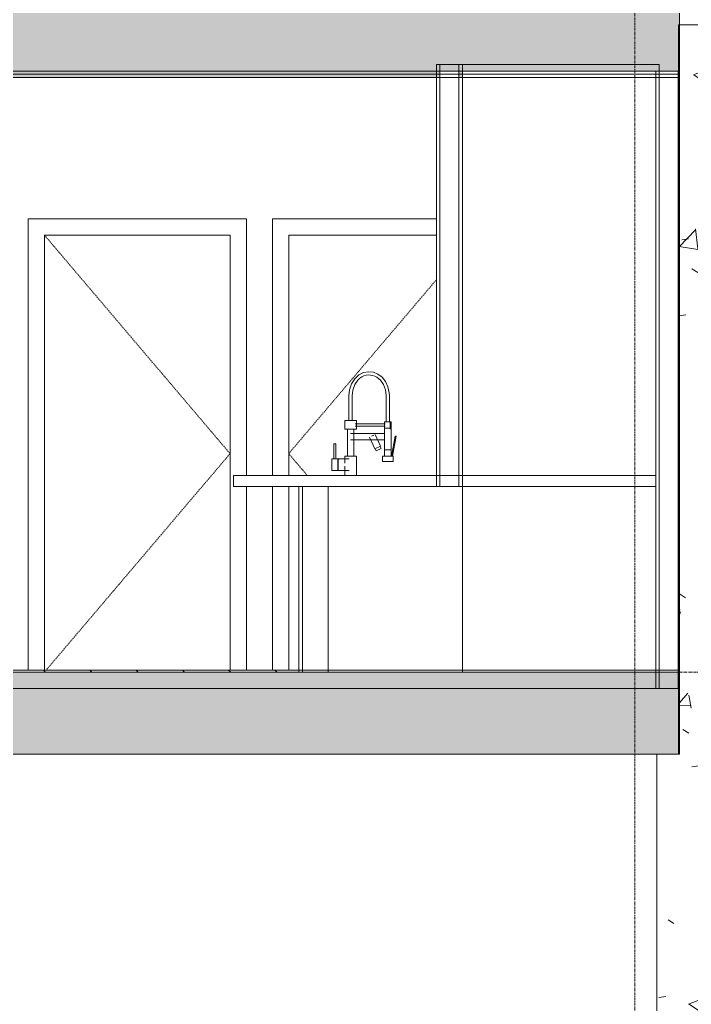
# Model space of a CAD drawing. Header units: inches. Extents: x -4168 to 1483, y -300 to 637.
# Drawn here: x -895.3 to -772.3, y -60.8 to 119.4 of the extents above; entities that cross this region are included whole.
import ezdxf

# ---------------------------------------------------------------- set-up
doc = ezdxf.new("R2010")
doc.units = ezdxf.units.IN
doc.header["$MEASUREMENT"] = 0
doc.linetypes.add('Dash 1_16_', pattern=[0.125, 0.0625, -0.0625])
doc.linetypes.add('Grid Line 1_2_', pattern=[0.875, 0.5, -0.125, 0.125, -0.125])
for name, color, linetype, lineweight in [('0-5', 10, 'Continuous', 5), ('0-6', 253, 'Continuous', 9), ('A-CLNG-1', 251, 'Continuous', 5), ('A-CLNG-2', 13, 'Continuous', 9), ('A-CLNG-PATT-1', 45, 'Continuous', 9), ('A-DOOR-1', 253, 'Dash 1_16_', 9), ('A-DOOR-FRAM-2', 253, 'Continuous', 9), ('A-FLOR-7', 192, 'Continuous', 9), ('A-FLOR-LEVL-1', 51, 'Grid Line 1_2_', 9), ('A-FLOR-MCUT-2', 51, 'Continuous', 9), ('A-FLOR-PATT-1', 45, 'Continuous', 9), ('A-WALL-1', 253, 'Continuous', 9), ('A-WALL-2', 53, 'Continuous', 13), ('A-WALL-4', 250, 'Continuous', 13), ('A-WALL-5', 7, 'Continuous', 9), ('A-WALL-PATT-2', 45, 'Continuous', 9), ('P-SANR-FIXT-1', 9, 'Continuous', 9), ('Q-SPCQ-1', 9, 'Continuous', 9), ('S-BEAM-1', 10, 'Continuous', 5), ('S-BEAM-2', 7, 'Continuous', 9), ('S-FNDN-1', 7, 'Continuous', 9), ('S-GRID-1', 1, 'Grid Line 1_2_', 9)]:
    doc.layers.add(name, color=color, linetype=linetype, lineweight=lineweight)
pattern_1 = [(50, (-10964.796, 146.633), (27.5427, -2.4099), [2.88, -31.68]), (355, (-10964.796, 146.633), (-5.32784, 28.8843), [2.304, -25.344]), (100.451, (-10962.5, 146.432), (22.2153, 26.4739), [2.448, -26.924]), (46.184, (-10964.796, 154.313), (40.9819, -6.3564), [4.32, -47.52]), (96.636, (-10961.38, 153.784), (35.8907, 37.4062), [3.671, -40.386]), (351.184, (-10964.796, 154.313), (35.891, 37.4062), [3.456, -38.016]), (21, (-10960.956, 152.393), (22.92104, -15.46073), [2.88, -31.68]), (326, (-10960.956, 152.393), (9.3435, 27.8457), [2.304, -25.344]), (71.451, (-10959.045, 151.105), (32.2648, 12.3844), [2.448, -26.924]), (37.5, (-10964.796, 146.633), (0.46686, 12.78271), [1.267, -23.77, 1.267, -24.461, -25.44]), (37.5, (-10964.796, 146.633), (0.46686, 12.78271), [-50.765, 1.267, -24.173]), (7.5, (-10964.796, 146.633), (10.10159, 15.1451), [1.267, -13.402, 1.267, -23.194, -9.696]), (7.5, (-10964.796, 146.633), (10.10159, 15.1451), [-39.13, 1.267, -8.429]), (327.5, (-10973.359, 146.633), (20.49916, -0.86578), [1.267, -8.333, 1.267, -28.685, -39.744]), (327.5, (-10973.359, 146.633), (20.49916, -0.86578), [-39.552, 1.267, -38.477]), (317.5, (-10977.199, 146.633), (22.39478, 3.8443), [1.267, -11.213, 1.267, -18.624, -28.224]), (317.5, (-10977.199, 146.633), (22.39478, 3.8443), [-32.371, 1.267, -26.957])]

# ---------------------------------------------------------------- blocks, each defined once
blk = doc.blocks.new('SWING - SINGLE - FLUSH - SWING - FLUSH - 2-10 x 6-8 - PRIVACY-V65-BUILDING SECTION - EAST_WEST AT RAMP - LOOKING SOUTH')
at = {"layer": 'A-DOOR-1'}
for p in [(-11883.55, 71.84), (-11907.21, 36)]:
    blk.add_line(p, (-11910.61, 40), dxfattribs=at)
at = {"layer": 'A-DOOR-FRAM-2'}
for p, q in [((-11913.61, 83), (-11913.61, 36)), ((-11883.55, 83), (-11913.61, 83)), ((-11910.61, 36), (-11910.61, 80)), ((-11910.61, 80), (-11883.55, 80)), ((-11913.61, 34), (-11913.61, 0.37)), ((-11910.61, 0.37), (-11910.61, 34))]:
    blk.add_line(p, q, dxfattribs=at)
blk = doc.blocks.new('SWING - SINGLE - FLUSH - SWING - FLUSH - 2-10 x 6-8 - PRIVACY-V66-BUILDING SECTION - EAST_WEST AT RAMP - LOOKING SOUTH')
at = {"layer": 'A-DOOR-1'}
for p in [(-11955.36, 80), (-11955.05, 0.37)]:
    blk.add_line(p, (-11921.36, 40), dxfattribs=at)
at = {"layer": 'A-DOOR-FRAM-2'}
for p, q in [((-11918.36, 83), (-11958.36, 83)), ((-11958.36, 83), (-11958.36, 0.37)), ((-11918.36, 36), (-11918.36, 83)), ((-11955.36, 0.37), (-11955.36, 80)), ((-11955.36, 80), (-11921.36, 80)), ((-11921.36, 80), (-11921.36, 0.37)), ((-11918.36, 0.37), (-11918.36, 34))]:
    blk.add_line(p, q, dxfattribs=at)
blk = doc.blocks.new('kitchen_faucet_14143 - kitchen_faucet_14143-2965259-BUILDING SECTION - EAST_WEST AT RAMP - LOOKING SOUTH')
at = {"layer": 'P-SANR-FIXT-1'}
for p, q in [((-11899.6, 50.57), (-11899.6, 46.04)), ((-11899.01, 46.04), (-11899.01, 50.57)), ((-11892.76, 50.57), (-11892.76, 45.84)), ((-11892.17, 45.84), (-11892.17, 50.57)), ((-11900.36, 46.04), (-11900.36, 44.46)), ((-11900.36, 46.04), (-11898.2, 46.04)), ((-11892.95, 45.45), (-11898.41, 45.45)), ((-11898.2, 44.46), (-11898.2, 46.04)), ((-11893.04, 45.84), (-11893.04, 44.66)), ((-11893.04, 45.84), (-11892.05, 45.84)), ((-11892.05, 45.84), (-11891.87, 45.84)), ((-11892.05, 44.66), (-11892.05, 45.84)), ((-11891.87, 45.84), (-11891.87, 44.66)), ((-11898.2, 44.46), (-11900.36, 44.46)), ((-11899.87, 44.46), (-11899.87, 39.54)), ((-11893.04, 43.69), (-11899.28, 43.69)), ((-11898.69, 39.54), (-11898.69, 44.46)), ((-11898.41, 45.06), (-11892.95, 45.06)), ((-11895.44, 43.18), (-11895.04, 43.37)), ((-11893.77, 41.36), (-11894.77, 43.5)), ((-11893.04, 44.66), (-11893.04, 40.72)), ((-11893.04, 44.66), (-11892.05, 44.66)), ((-11892.05, 44.66), (-11893.04, 44.66)), ((-11892.05, 44.66), (-11891.87, 44.66)), ((-11892.05, 44.55), (-11892.05, 44.66)), ((-11891.87, 44.66), (-11892.05, 44.66)), ((-11891.86, 44.55), (-11892.05, 44.55)), ((-11891.87, 44.66), (-11891.87, 44.55)), ((-11891.86, 40.72), (-11891.86, 44.55)), ((-11902.36, 41.8), (-11902.36, 39.01)), ((-11902.36, 41.8), (-11901.96, 41.8)), ((-11901.96, 39.01), (-11901.96, 41.8)), ((-11899.28, 42.51), (-11893.04, 42.51)), ((-11895.84, 43), (-11894.84, 40.86)), ((-11891.13, 43.21), (-11891.78, 39.54)), ((-11891.58, 39.54), (-11890.94, 43.18)), ((-11891.13, 43.21), (-11890.94, 43.18)), ((-11893.77, 41.36), (-11894.84, 40.86)), ((-11894.75, 40.9), (-11894.59, 40.54)), ((-11893.7, 40.96), (-11894.59, 40.54)), ((-11894.59, 40.54), (-11894.57, 40.55)), ((-11893.7, 40.96), (-11893.86, 41.31)), ((-11893.71, 40.95), (-11893.7, 40.96)), ((-11893.08, 40.72), (-11893.08, 39.54)), ((-11893.08, 40.72), (-11891.82, 40.72)), ((-11891.82, 39.54), (-11891.82, 40.72)), ((-11901.62, 39.05), (-11902.73, 39.05)), ((-11902.73, 37.97), (-11902.73, 39.05)), ((-11902.73, 36.89), (-11902.73, 37.97)), ((-11901.62, 39.05), (-11901.62, 37.97)), ((-11901.38, 38.99), (-11901.62, 38.99)), ((-11901.62, 37.97), (-11901.62, 36.89)), ((-11899.56, 39.05), (-11901.54, 39.05)), ((-11901.54, 37.97), (-11901.54, 39.05)), ((-11901.54, 36.89), (-11901.54, 37.97)), ((-11900.36, 39.54), (-11900.36, 38.25)), ((-11900.36, 39.54), (-11898.2, 39.54)), ((-11898.2, 36), (-11898.2, 39.54)), ((-11893.43, 39.54), (-11893.43, 38.56)), ((-11893.43, 39.54), (-11891.46, 39.54)), ((-11891.46, 38.56), (-11893.43, 38.56)), ((-11891.46, 38.56), (-11891.46, 39.54)), ((-11902.73, 36.89), (-11901.62, 36.89)), ((-11901.62, 36.94), (-11901.38, 36.94)), ((-11901.54, 36.89), (-11899.56, 36.89)), ((-11900.36, 37.69), (-11900.36, 36))]:
    blk.add_line(p, q, dxfattribs=at)
at = {"layer": 'P-SANR-FIXT-1', "flags": 128}
for points in [[(-11899.6, 50.57), (-11899.47, 51.71), (-11899.1, 52.79), (-11898.5, 53.71), (-11897.75, 54.4), (-11896.9, 54.83), (-11896, 54.99), (-11895.11, 54.9), (-11894.26, 54.56), (-11893.51, 53.98), (-11892.89, 53.19), (-11892.43, 52.22), (-11892.19, 51.12), (-11892.17, 50.57)], [(-11899.01, 50.57), (-11898.88, 51.65), (-11898.51, 52.65), (-11897.92, 53.48), (-11897.58, 53.79), (-11897.21, 54.04), (-11896.83, 54.22), (-11896.43, 54.35), (-11896.03, 54.4), (-11895.63, 54.39), (-11895.24, 54.32), (-11894.85, 54.19), (-11894.48, 54), (-11893.81, 53.43), (-11893.26, 52.66), (-11892.9, 51.71), (-11892.76, 50.64), (-11892.76, 50.57)]]:
    blk.add_lwpolyline(points, dxfattribs=at)
blk = doc.blocks.new('CTR - 1st Phase - Unit Layouts_rvt-2-BUILDING SECTION - EAST_WEST AT RAMP - LOOKING SOUTH')
at = {"layer": 'A-WALL-1'}
for p, q in [((-11878.8, 111.25), (-11883.55, 111.25)), ((-11883.55, 111.25), (-11883.55, 34)), ((-11842.74, 111.25), (-11878.8, 111.25)), ((-11842.74, 0), (-11842.74, 111.25)), ((-11903.36, 34), (-11908.74, 34)), ((-11908.74, 34), (-11908.74, 0)), ((-11903.36, 0), (-11903.36, 34)), ((-11883.55, 34), (-11903.36, 34)), ((-11903.36, 34), (-11903.36, 0)), ((-11843.36, 34), (-11878.8, 34)), ((-11878.8, 34), (-11878.8, 0)), ((-11843.36, 0), (-11843.36, 34)), ((-11908.74, 0), (-11903.36, 0)), ((-11903.36, 0), (-11843.36, 0)), ((-11878.8, 0), (-11842.74, 0))]:
    blk.add_line(p, q, dxfattribs=at)
at = {"layer": 'A-WALL-2'}
for p, q in [((-11882.93, 111.25), (-11882.93, 34)), ((-11879.43, 111.25), (-11879.43, 34)), ((-11878.8, 34), (-11878.8, 111.25)), ((-11878.8, 111.25), (-11878.8, 34)), ((-11908.11, 34), (-11908.11, 0)), ((-11882.93, 34), (-11883.55, 34)), ((-11883.55, 34), (-11882.93, 34)), ((-11879.43, 34), (-11882.93, 34)), ((-11882.93, 34), (-11879.43, 34)), ((-11878.8, 34), (-11879.43, 34)), ((-11879.43, 34), (-11878.8, 34))]:
    blk.add_line(p, q, dxfattribs=at)
at = {"layer": 'Q-SPCQ-1'}
for p, q in [((-11843.36, 36), (-11920.74, 36)), ((-11920.74, 36), (-11920.74, 34)), ((-11843.36, 34), (-11843.36, 36)), ((-11920.74, 34), (-11843.36, 34))]:
    blk.add_line(p, q, dxfattribs=at)
at = {"layer": '0-6'}
for name in ['SWING - SINGLE - FLUSH - SWING - FLUSH - 2-10 x 6-8 - PRIVACY-V66-BUILDING SECTION - EAST_WEST AT RAMP - LOOKING SOUTH', 'SWING - SINGLE - FLUSH - SWING - FLUSH - 2-10 x 6-8 - PRIVACY-V65-BUILDING SECTION - EAST_WEST AT RAMP - LOOKING SOUTH', 'kitchen_faucet_14143 - kitchen_faucet_14143-2965259-BUILDING SECTION - EAST_WEST AT RAMP - LOOKING SOUTH']:
    blk.add_blockref(name, (0, 0), dxfattribs=at)
blk = doc.blocks.new('CTR - 1st Phase - Common Walls_rvt-2-BUILDING SECTION - EAST_WEST AT RAMP - LOOKING SOUTH')
at = {"layer": 'A-WALL-4'}
for p, q in [((-11842.74, -3), (-11842.74, 110)), ((-11839.24, -3), (-11839.24, 110))]:
    blk.add_line(p, q, dxfattribs=at)
at = {"layer": 'A-WALL-5'}
for p, q in [((-11838.99, 110), (-11843.36, 110)), ((-11843.36, 110), (-11843.36, -3)), ((-11838.99, -3), (-11838.99, 110)), ((-11843.36, -3), (-11838.99, -3))]:
    blk.add_line(p, q, dxfattribs=at)
blk = doc.blocks.new('CTR - 1st Phase - Structure_rvt-2-BUILDING SECTION - EAST_WEST AT RAMP - LOOKING SOUTH')
at = {"layer": 'A-WALL-PATT-2'}
h = blk.add_hatch(dxfattribs=at)
h.set_pattern_fill('FP_34', color=256, style=0, pattern_type=2)
h.set_pattern_definition(pattern_1)
h.paths.add_polyline_path([(-11838.99, -15), (-11831.19, -15), (-11831.19, 118.5), (-11838.99, 118.5), (-11838.99, 110), (-11839.19, 110), (-11839.19, -3), (-11838.99, -3), (-11838.99, -14)], flags=0)
h = blk.add_hatch(dxfattribs=at)
h.set_pattern_fill('FP_34', color=256, style=0, pattern_type=2)
h.set_pattern_definition(pattern_1)
h.paths.add_polyline_path([(-11843.19, -168), (-11831.19, -168), (-11831.19, -15), (-11843.19, -15), (-11843.19, -162)], flags=0)
at = {"layer": 'S-BEAM-1'}
blk.add_hatch(color=256, dxfattribs=at).paths.add_polyline_path([(-12043.55, -15), (-11838.99, -15), (-11838.99, -3), (-12081.19, -3), (-12081.19, -15), (-12073.54, -15)], flags=0)
at = {"layer": 'A-WALL-5'}
for p, q in [((-11831.19, 118.5), (-11839.19, 118.5)), ((-11839.19, 118.5), (-11839.19, -15))]:
    blk.add_line(p, q, dxfattribs=at)
at = {"layer": 'S-BEAM-2'}
for p, q in [((-11838.99, -3), (-12081.19, -3)), ((-11838.99, -15), (-11838.99, -3)), ((-12081.19, -15), (-11838.99, -15))]:
    blk.add_line(p, q, dxfattribs=at)
at = {"layer": 'S-FNDN-1'}
for p, q in [((-11839.19, -15), (-11843.19, -15)), ((-11843.19, -15), (-11843.19, -168))]:
    blk.add_line(p, q, dxfattribs=at)

msp = doc.modelspace()

# ---------------------------------------------------------------- hatches: boundary and pattern name
at = {"layer": 'A-CLNG-1'}
h = msp.add_hatch(color=256, dxfattribs=at)
h.paths.add_polyline_path([(-774.6726, 109.5), (-774.6226, 109.5), (-774.6226, 110), (-774.6726, 109.9995)], flags=0)
h.paths.add_polyline_path([(-814.2351, 109.5), (-814.2351, 110), (-814.8601, 110), (-814.8601, 109.5)], flags=0)
h.paths.add_polyline_path([(-1017.1241, 109.5), (-818.3601, 109.5), (-818.3601, 110), (-1017.1241, 110)], flags=0)
h.paths.add_polyline_path([(874.3335, 109.5), (1047.479, 109.5), (1047.4774, 110), (-366.4226, 110), (-366.4226, 109.5), (874.1123, 109.5)], flags=0)
at = {"layer": 'A-CLNG-PATT-1'}
h = msp.add_hatch(dxfattribs=at)
h.set_pattern_fill('FP_24', color=256, style=0, pattern_type=2)
h.set_pattern_definition([(0, (99.771, 146.633), (30.72, 7.68), [1.267, -21.773, 1.267, -21.773, -122.88]), (0, (99.771, 146.633), (30.72, 7.68), [-46.08, 1.267, -44.813, 1.267, -21.773, -53.76]), (0, (99.771, 146.633), (30.72, 7.68), [-115.2, 1.267, -14.093, 1.267, -37.133]), (120, (111.291, 150.473), (-22.011075, 22.7643), [1.267, -21.773, 1.267, -21.773, -122.88]), (120, (111.291, 150.473), (-22.011075, 22.7643), [-46.08, 1.267, -44.813, 1.267, -21.773, -53.76]), (120, (111.291, 150.473), (-22.011075, 22.7643), [-115.2, 1.267, -14.093, 1.267, -37.133]), (240, (115.131, 165.833), (-8.708925, -30.4443), [1.267, -21.773, 1.267, -21.773, -122.88]), (240, (115.131, 165.833), (-8.708925, -30.4443), [-46.08, 1.267, -44.813, 1.267, -21.773, -53.76]), (240, (115.131, 165.833), (-8.708925, -30.4443), [-115.2, 1.267, -14.093, 1.267, -37.133])])
h.paths.add_polyline_path([(-774.6226, 108.875), (-774.6226, 109.5), (-774.6726, 109.4994), (-774.6726, 108.875)], flags=0)
h.paths.add_polyline_path([(-814.2351, 108.875), (-814.2351, 109.5), (-814.8601, 109.5), (-814.8601, 108.875)], flags=0)
h.paths.add_polyline_path([(-1017.1226, 108.875), (-818.3601, 108.875), (-818.3601, 109.5), (-1017.1241, 109.5), (-1017.1241, 108.875)], flags=0)
h.paths.add_polyline_path([(915.8945, 108.875), (1047.479, 108.875), (1047.4774, 109.5), (-366.4226, 109.5), (-366.4226, 108.875), (915.0897, 108.875)], flags=0)
at = {"layer": 'A-FLOR-PATT-1'}
h = msp.add_hatch(dxfattribs=at)
h.set_pattern_fill('FP_20', color=256, style=0, pattern_type=2)
h.set_pattern_definition([(161.57, (100.2508, 147.113), (-3.8399538, -1.54e-05), [0, -27.322, 3.034, 0]), (18.43, (99.2908, 147.113), (-3.8399538, 1.54e-05), [0, -27.322, 3.034, 0]), (108.43, (100.2508, 147.113), (1.919622, -9.6005246), [9.106, -21.25]), (71.57, (99.2908, 147.113), (1.919622, 9.6005246), [9.106, -21.25])])
h.paths.add_polyline_path([(-1051.2726, 110), (-774.4226, 110), (-774.4226, 134), (-1051.2726, 134), (-1051.2726, 120.222)], flags=0)
h.paths.add_polyline_path([(-365.9976, 110), (1081.6274, 110), (1081.6274, 134), (-365.9976, 134), (-365.9976, 114.2394)], flags=0)
h = msp.add_hatch(dxfattribs=at)
h.set_pattern_fill('FP_21', color=256, style=0, pattern_type=2)
h.set_pattern_definition([(135, (99.771, 146.633), (-4.24264, -4.24264), [])])
h.paths.add_polyline_path([(96.7524, 0), (223.0649, 0), (223.0649, 0.375), (-59.1226, 0.375), (-59.1226, 0), (94.1274, 0)], flags=0)
h.paths.add_polyline_path([(356.0024, 0), (511.3774, 0), (511.3774, 0.375), (228.5649, 0.375), (228.5649, 0), (322.282, 0)], flags=0)
h.paths.add_polyline_path([(-1016.4976, 0), (-843.5476, 0), (-843.5476, 0.375), (-1016.4976, 0.375)], flags=0)
h.paths.add_polyline_path([(-774.6226, 0), (-774.6226, 0.375), (-774.6726, 0.375), (-774.6726, 0.0001)], flags=0)
h.paths.add_polyline_path([(898.1539, 0), (1047.4774, 0), (1047.4774, 0.375), (718.1649, 0.375), (718.1649, 0), (876.0569, 0)], flags=0)
h.paths.add_polyline_path([(-150.905, 0), (-64.6226, 0), (-64.6226, 0.375), (-367.6226, 0.375), (-367.6226, 0), (-190.3373, 0)], flags=0)
h.paths.add_polyline_path([(712.6649, 0), (712.6649, 0.375), (540.5649, 0.375), (540.5649, 0), (708.0649, 0)], flags=0)
h.paths.add_polyline_path([(518.3149, 0), (518.3149, 0.375), (516.8774, 0.375), (516.8774, 0)], flags=0)
h = msp.add_hatch(dxfattribs=at)
h.set_pattern_fill('FP_22', color=256, style=0, pattern_type=2)
h.set_pattern_definition([(0, (99.771, 146.633), (15.36, 3.84), [1.267, -10.253, 1.267, -10.253, -61.44]), (0, (99.771, 146.633), (15.36, 3.84), [-23.04, 1.267, -21.773, 1.267, -10.253, -26.88]), (0, (99.771, 146.633), (15.36, 3.84), [-57.6, 1.267, -6.413, 1.267, -17.933]), (120, (105.531, 148.553), (-11.005538, 11.38215), [1.267, -10.253, 1.267, -10.253, -61.44]), (120, (105.531, 148.553), (-11.005538, 11.38215), [-23.04, 1.267, -21.773, 1.267, -10.253, -26.88]), (120, (105.531, 148.553), (-11.005538, 11.38215), [-57.6, 1.267, -6.413, 1.267, -17.933]), (240, (107.451, 156.233), (-4.354462, -15.22215), [1.267, -10.253, 1.267, -10.253, -61.44]), (240, (107.451, 156.233), (-4.354462, -15.22215), [-23.04, 1.267, -21.773, 1.267, -10.253, -26.88]), (240, (107.451, 156.233), (-4.354462, -15.22215), [-57.6, 1.267, -6.413, 1.267, -17.933])])
h.paths.add_polyline_path([(440.5787, -3), (1047.4774, -3), (1047.4774, 0), (-367.6226, 0), (-367.6226, -3), (420.2899, -3)], flags=0)
h.paths.add_polyline_path([(-774.6226, -3), (-774.6226, 0), (-1016.6226, 0), (-1016.6226, -3), (-778.1726, -3)], flags=0)

# ---------------------------------------------------------------- linework, layer by layer
at = {"layer": 'A-CLNG-2'}
for p, q in [((-774.4226, 108.875), (-774.4226, 110)), ((-774.4226, 109.5), (-1017.1241, 109.5)), ((-1017.1241, 108.875), (-774.4226, 108.875))]:
    msp.add_line(p, q, dxfattribs=at)
at = {"layer": 'A-FLOR-7'}
for p, q in [((-774.4226, 136), (-774.4226, 110)), ((-1017.1241, 110), (-774.4226, 110)), ((-774.6226, 0.375), (-1016.4976, 0.375)), ((-774.6226, -3), (-774.6226, 0.375)), ((-1016.6226, -3), (-774.6226, -3))]:
    msp.add_line(p, q, dxfattribs=at)
at = {"layer": 'A-FLOR-LEVL-1'}
msp.add_line((-1138.4549, 0), (1405.5613, 0), dxfattribs=at)
at = {"layer": 'A-FLOR-MCUT-2'}
msp.add_line((-774.6226, 0), (-1016.6226, 0), dxfattribs=at)
at = {"layer": 'S-GRID-1'}
msp.add_line((-782.6226, -159.8356), (-782.6226, 451.8625), dxfattribs=at)

# ---------------------------------------------------------------- block references
at = {"layer": '0-5'}
for name in ['CTR - 1st Phase - Structure_rvt-2-BUILDING SECTION - EAST_WEST AT RAMP - LOOKING SOUTH', 'CTR - 1st Phase - Common Walls_rvt-2-BUILDING SECTION - EAST_WEST AT RAMP - LOOKING SOUTH', 'CTR - 1st Phase - Unit Layouts_rvt-2-BUILDING SECTION - EAST_WEST AT RAMP - LOOKING SOUTH']:
    msp.add_blockref(name, (11064.5668, 0), dxfattribs=at)

doc.saveas('drawing.dxf')
